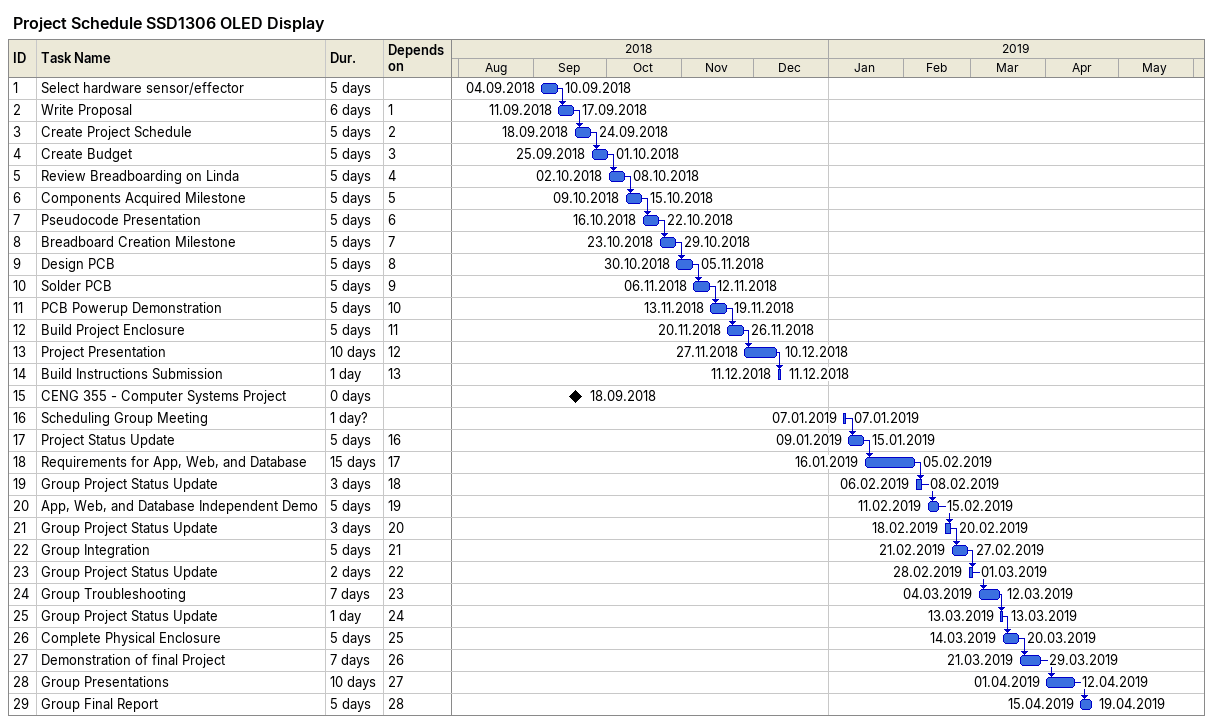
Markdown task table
Project Schedule SSD1306 OLED Display

| ID | Task | Duration | Start | Finish | Predecessors |
|---|---|---|---|---|---|
| 1 | Select hardware sensor/effector | 5d | 2018-09-04 | 2018-09-10 |  |
| 2 | Write Proposal | 6d | 2018-09-11 | 2018-09-17 | 1 |
| 3 | Create Project Schedule | 5d | 2018-09-18 | 2018-09-24 | 2 |
| 4 | Create Budget | 5d | 2018-09-25 | 2018-10-01 | 3 |
| 5 | Review Breadboarding on Linda | 5d | 2018-10-02 | 2018-10-08 | 4 |
| 6 | Components Acquired Milestone | 5d | 2018-10-09 | 2018-10-15 | 5 |
| 7 | Pseudocode Presentation | 5d | 2018-10-16 | 2018-10-22 | 6 |
| 8 | Breadboard Creation Milestone | 5d | 2018-10-23 | 2018-10-29 | 7 |
| 9 | Design PCB | 5d | 2018-10-30 | 2018-11-05 | 8 |
| 10 | Solder PCB | 5d | 2018-11-06 | 2018-11-12 | 9 |
| 11 | PCB Powerup Demonstration | 5d | 2018-11-13 | 2018-11-19 | 10 |
| 12 | Build Project Enclosure | 5d | 2018-11-20 | 2018-11-26 | 11 |
| 13 | Project Presentation | 10d | 2018-11-27 | 2018-12-10 | 12 |
| 14 | Build Instructions Submission | 1d | 2018-12-11 | 2018-12-11 | 13 |
| 15 | CENG 355 - Computer Systems Project | 0d | 2018-09-18 | 2018-09-18 |  |
| 16 | Scheduling Group Meeting | 1d? | 2019-01-07 | 2019-01-07 |  |
| 17 | Project Status Update | 5d | 2019-01-09 | 2019-01-15 | 16 |
| 18 | Requirements for App, Web, and Database | 15d | 2019-01-16 | 2019-02-05 | 17 |
| 19 | Group Project Status Update | 3d | 2019-02-06 | 2019-02-08 | 18 |
| 20 | App, Web, and Database Independent Demo | 5d | 2019-02-11 | 2019-02-15 | 19 |
| 21 | Group Project Status Update | 3d | 2019-02-18 | 2019-02-20 | 20 |
| 22 | Group Integration | 5d | 2019-02-21 | 2019-02-27 | 21 |
| 23 | Group Project Status Update | 2d | 2019-02-28 | 2019-03-01 | 22 |
| 24 | Group Troubleshooting | 7d | 2019-03-04 | 2019-03-12 | 23 |
| 25 | Group Project Status Update | 1d | 2019-03-13 | 2019-03-13 | 24 |
| 26 | Complete Physical Enclosure | 5d | 2019-03-14 | 2019-03-20 | 25 |
| 27 | Demonstration of final Project | 7d | 2019-03-21 | 2019-03-29 | 26 |
| 28 | Group Presentations | 10d | 2019-04-01 | 2019-04-12 | 27 |
| 29 | Group Final Report | 5d | 2019-04-15 | 2019-04-19 | 28 |
